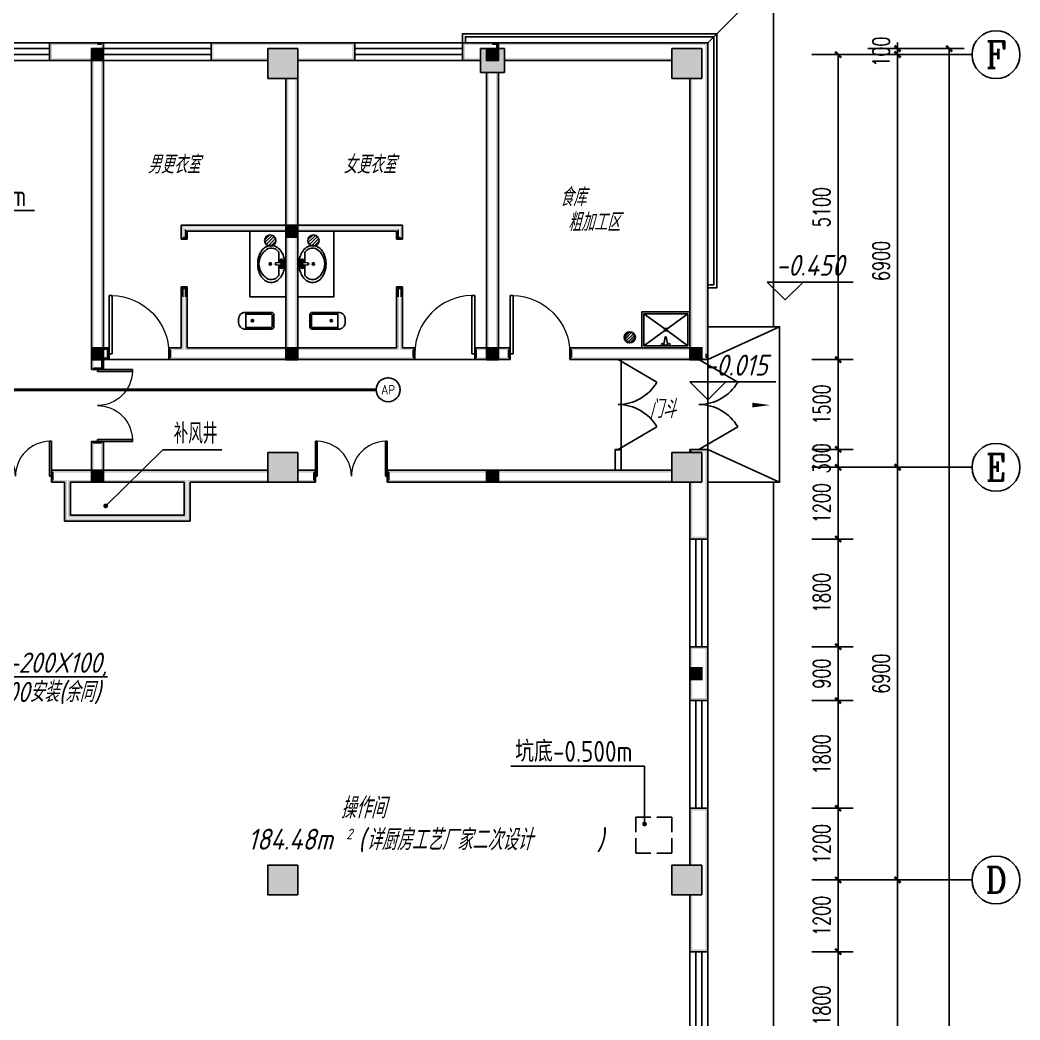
# Model space of a CAD drawing. Extents: x 1252172 to 1336272, y -987752 to -826269.
# Drawn here: x 1302634 to 1319343, y -888523 to -871803 of the extents above; entities that cross this region are included whole.
import ezdxf
from ezdxf.enums import TextEntityAlignment as Align

# ---------------------------------------------------------------- set-up
doc = ezdxf.new("R2010")
doc.units = 0
doc.header["$LTSCALE"] = 1000
doc.header["$PDSIZE"] = 50
doc.linetypes.add('__DASH', pattern=[0.35, 0.25, -0.1])
doc.linetypes.add('DASH', pattern=[0.35, 0.25, -0.1])
for name, color, linetype in [('1-建筑底图', 8, 'Continuous'), ('AXIS_TEXT', 7, 'Continuous'), ('CABLETRAY_DIM', 3, 'Continuous'), ('EQUIP-通讯', 3, 'Continuous'), ('gz', 6, 'Continuous'), ('PUB_HATCH', 8, 'Continuous'), ('WIRE-通讯', 4, 'Continuous'), ('洁具', 253, 'Continuous')]:
    doc.layers.add(name, color=color, linetype=linetype)
doc.styles.add('_TCH_AXIS', font='COMPLEX', dxfattribs={"bigfont": 'GBCBIG'})
doc.styles.add('_TCH_DIM', font='SIMPLEX', dxfattribs={"bigfont": 'GBCBIG'})
doc.styles.add('_TEL_ATTDEF', font='GBENOR', dxfattribs={"width": 0.8, "height": 3, "bigfont": 'GBCBIG'})
doc.styles.add('_TEL_DIM', font='SIMPLEX', dxfattribs={"width": 0.8, "height": 3.5, "bigfont": 'HZTXT'})
doc.styles.add('A_DIM_T3', font='SIMPLEX', dxfattribs={"width": 0.7, "bigfont": 'HZ'})
doc.styles.add('COMPLEX', font='COMPLEX')
doc.styles.add('HZ(TK)', font='geniso.shx', dxfattribs={"width": 0.9, "bigfont": 'hztxt.shx'})
doc.styles.get("Standard").update_dxf_attribs({"font": 'gbeitc.shx', "bigfont": 'gbcbig.shx'})
doc.linetypes.add('JIEDI', pattern='A,1.25,-0.25,0.25,-0.25,0.625,["/",Standard,S=0.6,R=0,X=0,Y=-0.3],0.625,-0.25,0.25,-0.25', length=4)
doc.dimstyles.new('_TCH_ARCH&&100', dxfattribs={"dimtxt": 280, "dimasz": 100, "dimexe": 250, "dimexo": 300, "dimgap": 135, "dimtad": 1, "dimdec": 0, "dimzin": 0, "dimdsep": 46, "dimtxsty": 'A_DIM_T3', "dimblk": 'ARCHTICK', "dimcen": 0.09, "dimclrt": 7, "dimazin": 2, "dimtfac": 1, "dimtdec": 0, "dimtix": 1, "dimtmove": 2, "dimatfit": 3, "dimfxl": 150, "dimtolj": 1, "dimtzin": 0, "dimarcsym": 0})

# ---------------------------------------------------------------- blocks, each defined once
blk = doc.blocks.new('$equip$00003217')
at = {"const_width": 0.05}
blk.add_lwpolyline([(0, 0.5, -1), (0, -0.5, -1), (0, 0.5, 0.021884)], format="xyb", dxfattribs=at)
blk.add_circle((0, 0), 0.5)
for p in [(0, 0.5), (-0.5, 0), (0.5, 0), (0, -0.5)]:
    blk.add_point(p)
at = {"color": 7, "style": '_TEL_ATTDEF'}
blk.add_attdef('$TEXT$', text='', height=0.4, dxfattribs=at).set_placement((0, 0), align=Align.MIDDLE_CENTER)
at = {"color": 7, "style": '_TEL_DIM', "flags": 1}
for tag in ['A', 'REMARK']:
    blk.add_attdef(tag, text='', height=0.00002, dxfattribs=at).set_placement((0, 0), align=Align.MIDDLE_CENTER)
blk = doc.blocks.new('20220110.20364567')
at = {"layer": 'gz', "ltscale": 0.5}
blk.add_lwpolyline([(4446445, 2233675), (4446645, 2233675), (4446645, 2233875), (4446445, 2233875)], close=True, dxfattribs=at)
blk.add_solid([(4446445, 2233875), (4446645, 2233875), (4446445, 2233675), (4446645, 2233675)], dxfattribs=at)
blk = doc.blocks.new('$TwtSys$00000141')
for p, q in [((-94, 8), (-10, 92)), ((-94, 8), (-10, 92)), ((-87, -35), (35, 87)), ((-87, -35), (35, 87)), ((-66, -66), (66, 66)), ((-66, -66), (66, 66)), ((-32, -87), (88, 33)), ((-32, -87), (88, 33)), ((11, -92), (92, -11)), ((11, -92), (92, -11))]:
    blk.add_line(p, q)
blk.add_circle((0, 0), 94)
blk.add_circle((0, 0), 94)
blk = doc.blocks.new('_ArchTick')
at = {"color": 0, "linetype": 'ByBlock', "const_width": 0.4}
blk.add_lwpolyline([(-0.5, -0.5), (0.5, 0.5)], dxfattribs=at)
blk = doc.blocks.new('*D91')
at = {"layer": '1-建筑底图', "color": 0, "lineweight": -2, "transparency": 16777216}
for p, q in [((1124369, -891614), (1125119, -891614)), ((1124869, -898814), (1124869, -891614)), ((1124369, -898814), (1125119, -898814))]:
    blk.add_line(p, q, dxfattribs=at)
at = {"layer": 'Defpoints', "color": 0}
for p in [(1124069, -891614), (1124869, -891614), (1124069, -898814)]:
    blk.add_point(p, dxfattribs=at)
at = {"layer": '1-建筑底图', "color": 0, "lineweight": -2, "transparency": 16777216, "xscale": 100, "yscale": 100, "zscale": 100}
for p, rotation in [((1124869, -891614), 90), ((1124869, -898814), 270)]:
    blk.add_blockref('_ArchTick', p, dxfattribs=dict(at, rotation=rotation))
at = {"layer": '1-建筑底图', "color": 7, "transparency": 16777216, "insert": (1124594, -895214), "char_height": 280, "attachment_point": 5, "rotation": 90, "style": 'A_DIM_T3'}
blk.add_mtext('\\A1;7200', dxfattribs=at)
blk = doc.blocks.new('*D92')
at = {"layer": '1-建筑底图', "color": 0, "lineweight": -2, "transparency": 16777216}
for p, q in [((1124369, -884714), (1125119, -884714)), ((1124869, -891614), (1124869, -884714)), ((1124369, -891614), (1125119, -891614))]:
    blk.add_line(p, q, dxfattribs=at)
at = {"layer": 'Defpoints', "color": 0}
for p in [(1124069, -884714), (1124869, -884714), (1124069, -891614)]:
    blk.add_point(p, dxfattribs=at)
at = {"layer": '1-建筑底图', "color": 0, "lineweight": -2, "transparency": 16777216, "xscale": 100, "yscale": 100, "zscale": 100}
for p, rotation in [((1124869, -884714), 90), ((1124869, -891614), 270)]:
    blk.add_blockref('_ArchTick', p, dxfattribs=dict(at, rotation=rotation))
at = {"layer": '1-建筑底图', "color": 7, "transparency": 16777216, "insert": (1124594, -888164), "char_height": 280, "attachment_point": 5, "rotation": 90, "style": 'A_DIM_T3'}
blk.add_mtext('\\A1;6900', dxfattribs=at)
blk = doc.blocks.new('*D93')
at = {"layer": '1-建筑底图', "color": 0, "lineweight": -2, "transparency": 16777216}
for p, q in [((1124369, -877814), (1125119, -877814)), ((1124869, -884714), (1124869, -877814)), ((1124369, -884714), (1125119, -884714))]:
    blk.add_line(p, q, dxfattribs=at)
at = {"layer": 'Defpoints', "color": 0}
for p in [(1124069, -877814), (1124869, -877814), (1124069, -884714)]:
    blk.add_point(p, dxfattribs=at)
at = {"layer": '1-建筑底图', "color": 0, "lineweight": -2, "transparency": 16777216, "xscale": 100, "yscale": 100, "zscale": 100}
for p, rotation in [((1124869, -877814), 90), ((1124869, -884714), 270)]:
    blk.add_blockref('_ArchTick', p, dxfattribs=dict(at, rotation=rotation))
at = {"layer": '1-建筑底图', "color": 7, "transparency": 16777216, "insert": (1124594, -881264), "char_height": 280, "attachment_point": 5, "rotation": 90, "style": 'A_DIM_T3'}
blk.add_mtext('\\A1;6900', dxfattribs=at)
blk = doc.blocks.new('*D94')
at = {"layer": '1-建筑底图', "color": 0, "lineweight": -2, "transparency": 16777216}
for p, q in [((1124869, -877714), (1124869, -877614)), ((1124369, -877714), (1125119, -877714)), ((1124869, -877814), (1124869, -877714)), ((1124369, -877814), (1125119, -877814)), ((1124869, -877814), (1124869, -877914))]:
    blk.add_line(p, q, dxfattribs=at)
at = {"layer": 'Defpoints', "color": 0}
for p in [(1124069, -877714), (1124869, -877714), (1124069, -877814)]:
    blk.add_point(p, dxfattribs=at)
at = {"layer": '1-建筑底图', "color": 0, "lineweight": -2, "transparency": 16777216, "xscale": 100, "yscale": 100, "zscale": 100}
for p, rotation in [((1124869, -877714), 270), ((1124869, -877814), 90)]:
    blk.add_blockref('_ArchTick', p, dxfattribs=dict(at, rotation=rotation))
at = {"layer": '1-建筑底图', "color": 7, "transparency": 16777216, "insert": (1124594, -877764), "char_height": 280, "attachment_point": 5, "rotation": 90, "style": 'A_DIM_T3'}
blk.add_mtext('\\A1;100', dxfattribs=at)
blk = doc.blocks.new('*D95')
at = {"layer": '1-建筑底图', "color": 0, "lineweight": -2, "transparency": 16777216}
for p, q in [((1124369, -877714), (1125980, -877714)), ((1125730, -912714), (1125730, -877714)), ((1124369, -912714), (1125980, -912714))]:
    blk.add_line(p, q, dxfattribs=at)
at = {"layer": 'Defpoints', "color": 0}
for p in [(1124069, -877714), (1125730, -877714), (1124069, -912714)]:
    blk.add_point(p, dxfattribs=at)
at = {"layer": '1-建筑底图', "color": 0, "lineweight": -2, "transparency": 16777216, "xscale": 100, "yscale": 100, "zscale": 100}
for p, rotation in [((1125730, -877714), 90), ((1125730, -912714), 270)]:
    blk.add_blockref('_ArchTick', p, dxfattribs=dict(at, rotation=rotation))
at = {"layer": '1-建筑底图', "color": 7, "transparency": 16777216, "insert": (1125455, -895214), "char_height": 280, "attachment_point": 5, "rotation": 90, "style": 'A_DIM_T3'}
blk.add_mtext('\\A1;35000', dxfattribs=at)
blk = doc.blocks.new('*D165')
at = {"layer": '1-建筑底图', "color": 0, "lineweight": -2, "transparency": 16777216}
for p, q in [((1123433, -877814), (1124125, -877814)), ((1123875, -882914), (1123875, -877814)), ((1123433, -882914), (1124125, -882914))]:
    blk.add_line(p, q, dxfattribs=at)
at = {"layer": 'Defpoints', "color": 0}
for p in [(1123133, -877814), (1123875, -877814), (1123133, -882914)]:
    blk.add_point(p, dxfattribs=at)
at = {"layer": '1-建筑底图', "color": 0, "lineweight": -2, "transparency": 16777216, "xscale": 100, "yscale": 100, "zscale": 100}
for p, rotation in [((1123875, -877814), 90), ((1123875, -882914), 270)]:
    blk.add_blockref('_ArchTick', p, dxfattribs=dict(at, rotation=rotation))
at = {"layer": '1-建筑底图', "color": 7, "transparency": 16777216, "insert": (1123600, -880364), "char_height": 280, "attachment_point": 5, "rotation": 90, "style": 'A_DIM_T3'}
blk.add_mtext('\\A1;5100', dxfattribs=at)
blk = doc.blocks.new('*D166')
at = {"layer": '1-建筑底图', "color": 0, "lineweight": -2, "transparency": 16777216}
for p, q in [((1123433, -882914), (1124125, -882914)), ((1123875, -884414), (1123875, -882914)), ((1123433, -884414), (1124125, -884414))]:
    blk.add_line(p, q, dxfattribs=at)
at = {"layer": 'Defpoints', "color": 0}
for p in [(1123133, -882914), (1123875, -882914), (1123133, -884414)]:
    blk.add_point(p, dxfattribs=at)
at = {"layer": '1-建筑底图', "color": 0, "lineweight": -2, "transparency": 16777216, "xscale": 100, "yscale": 100, "zscale": 100}
for p, rotation in [((1123875, -882914), 90), ((1123875, -884414), 270)]:
    blk.add_blockref('_ArchTick', p, dxfattribs=dict(at, rotation=rotation))
at = {"layer": '1-建筑底图', "color": 7, "transparency": 16777216, "insert": (1123600, -883664), "char_height": 280, "attachment_point": 5, "rotation": 90, "style": 'A_DIM_T3'}
blk.add_mtext('\\A1;1500', dxfattribs=at)
blk = doc.blocks.new('*D167')
at = {"layer": '1-建筑底图', "color": 0, "lineweight": -2, "transparency": 16777216}
for p, q in [((1123875, -884414), (1123875, -884314)), ((1123433, -884414), (1124125, -884414)), ((1123875, -884714), (1123875, -884414)), ((1123433, -884714), (1124125, -884714)), ((1123875, -884714), (1123875, -884814))]:
    blk.add_line(p, q, dxfattribs=at)
at = {"layer": 'Defpoints', "color": 0}
for p in [(1123133, -884414), (1123875, -884414), (1123133, -884714)]:
    blk.add_point(p, dxfattribs=at)
at = {"layer": '1-建筑底图', "color": 0, "lineweight": -2, "transparency": 16777216, "xscale": 100, "yscale": 100, "zscale": 100}
for p, rotation in [((1123875, -884414), 270), ((1123875, -884714), 90)]:
    blk.add_blockref('_ArchTick', p, dxfattribs=dict(at, rotation=rotation))
at = {"layer": '1-建筑底图', "color": 7, "transparency": 16777216, "insert": (1123600, -884564), "char_height": 280, "attachment_point": 5, "rotation": 90, "style": 'A_DIM_T3'}
blk.add_mtext('\\A1;300', dxfattribs=at)
blk = doc.blocks.new('*D168')
at = {"layer": '1-建筑底图', "color": 0, "lineweight": -2, "transparency": 16777216}
for p, q in [((1123433, -884714), (1124125, -884714)), ((1123875, -885914), (1123875, -884714)), ((1123433, -885914), (1124125, -885914))]:
    blk.add_line(p, q, dxfattribs=at)
at = {"layer": 'Defpoints', "color": 0}
for p in [(1123133, -884714), (1123875, -884714), (1123133, -885914)]:
    blk.add_point(p, dxfattribs=at)
at = {"layer": '1-建筑底图', "color": 0, "lineweight": -2, "transparency": 16777216, "xscale": 100, "yscale": 100, "zscale": 100}
for p, rotation in [((1123875, -884714), 90), ((1123875, -885914), 270)]:
    blk.add_blockref('_ArchTick', p, dxfattribs=dict(at, rotation=rotation))
at = {"layer": '1-建筑底图', "color": 7, "transparency": 16777216, "insert": (1123600, -885314), "char_height": 280, "attachment_point": 5, "rotation": 90, "style": 'A_DIM_T3'}
blk.add_mtext('\\A1;1200', dxfattribs=at)
blk = doc.blocks.new('*D169')
at = {"layer": '1-建筑底图', "color": 0, "lineweight": -2, "transparency": 16777216}
for p, q in [((1123433, -885914), (1124125, -885914)), ((1123875, -887714), (1123875, -885914)), ((1123433, -887714), (1124125, -887714))]:
    blk.add_line(p, q, dxfattribs=at)
at = {"layer": 'Defpoints', "color": 0}
for p in [(1123133, -885914), (1123875, -885914), (1123133, -887714)]:
    blk.add_point(p, dxfattribs=at)
at = {"layer": '1-建筑底图', "color": 0, "lineweight": -2, "transparency": 16777216, "xscale": 100, "yscale": 100, "zscale": 100}
for p, rotation in [((1123875, -885914), 90), ((1123875, -887714), 270)]:
    blk.add_blockref('_ArchTick', p, dxfattribs=dict(at, rotation=rotation))
at = {"layer": '1-建筑底图', "color": 7, "transparency": 16777216, "insert": (1123600, -886814), "char_height": 280, "attachment_point": 5, "rotation": 90, "style": 'A_DIM_T3'}
blk.add_mtext('\\A1;1800', dxfattribs=at)
blk = doc.blocks.new('*D170')
at = {"layer": '1-建筑底图', "color": 0, "lineweight": -2, "transparency": 16777216}
for p, q in [((1123433, -887714), (1124125, -887714)), ((1123875, -888614), (1123875, -887714)), ((1123433, -888614), (1124125, -888614))]:
    blk.add_line(p, q, dxfattribs=at)
at = {"layer": 'Defpoints', "color": 0}
for p in [(1123133, -887714), (1123875, -887714), (1123133, -888614)]:
    blk.add_point(p, dxfattribs=at)
at = {"layer": '1-建筑底图', "color": 0, "lineweight": -2, "transparency": 16777216, "xscale": 100, "yscale": 100, "zscale": 100}
for p, rotation in [((1123875, -887714), 90), ((1123875, -888614), 270)]:
    blk.add_blockref('_ArchTick', p, dxfattribs=dict(at, rotation=rotation))
at = {"layer": '1-建筑底图', "color": 7, "transparency": 16777216, "insert": (1123600, -888164), "char_height": 280, "attachment_point": 5, "rotation": 90, "style": 'A_DIM_T3'}
blk.add_mtext('\\A1;900', dxfattribs=at)
blk = doc.blocks.new('*D171')
at = {"layer": '1-建筑底图', "color": 0, "lineweight": -2, "transparency": 16777216}
for p, q in [((1123433, -888614), (1124125, -888614)), ((1123875, -890414), (1123875, -888614)), ((1123433, -890414), (1124125, -890414))]:
    blk.add_line(p, q, dxfattribs=at)
at = {"layer": 'Defpoints', "color": 0}
for p in [(1123133, -888614), (1123875, -888614), (1123133, -890414)]:
    blk.add_point(p, dxfattribs=at)
at = {"layer": '1-建筑底图', "color": 0, "lineweight": -2, "transparency": 16777216, "xscale": 100, "yscale": 100, "zscale": 100}
for p, rotation in [((1123875, -888614), 90), ((1123875, -890414), 270)]:
    blk.add_blockref('_ArchTick', p, dxfattribs=dict(at, rotation=rotation))
at = {"layer": '1-建筑底图', "color": 7, "transparency": 16777216, "insert": (1123600, -889514), "char_height": 280, "attachment_point": 5, "rotation": 90, "style": 'A_DIM_T3'}
blk.add_mtext('\\A1;1800', dxfattribs=at)
blk = doc.blocks.new('*D172')
at = {"layer": '1-建筑底图', "color": 0, "lineweight": -2, "transparency": 16777216}
for p, q in [((1123433, -890414), (1124125, -890414)), ((1123875, -891614), (1123875, -890414)), ((1123433, -891614), (1124125, -891614))]:
    blk.add_line(p, q, dxfattribs=at)
at = {"layer": 'Defpoints', "color": 0}
for p in [(1123133, -890414), (1123875, -890414), (1123133, -891614)]:
    blk.add_point(p, dxfattribs=at)
at = {"layer": '1-建筑底图', "color": 0, "lineweight": -2, "transparency": 16777216, "xscale": 100, "yscale": 100, "zscale": 100}
for p, rotation in [((1123875, -890414), 90), ((1123875, -891614), 270)]:
    blk.add_blockref('_ArchTick', p, dxfattribs=dict(at, rotation=rotation))
at = {"layer": '1-建筑底图', "color": 7, "transparency": 16777216, "insert": (1123600, -891014), "char_height": 280, "attachment_point": 5, "rotation": 90, "style": 'A_DIM_T3'}
blk.add_mtext('\\A1;1200', dxfattribs=at)
blk = doc.blocks.new('*D173')
at = {"layer": '1-建筑底图', "color": 0, "lineweight": -2, "transparency": 16777216}
for p, q in [((1123433, -891614), (1124125, -891614)), ((1123875, -892814), (1123875, -891614)), ((1123433, -892814), (1124125, -892814))]:
    blk.add_line(p, q, dxfattribs=at)
at = {"layer": 'Defpoints', "color": 0}
for p in [(1123133, -891614), (1123875, -891614), (1123133, -892814)]:
    blk.add_point(p, dxfattribs=at)
at = {"layer": '1-建筑底图', "color": 0, "lineweight": -2, "transparency": 16777216, "xscale": 100, "yscale": 100, "zscale": 100}
for p, rotation in [((1123875, -891614), 90), ((1123875, -892814), 270)]:
    blk.add_blockref('_ArchTick', p, dxfattribs=dict(at, rotation=rotation))
at = {"layer": '1-建筑底图', "color": 7, "transparency": 16777216, "insert": (1123600, -892214), "char_height": 280, "attachment_point": 5, "rotation": 90, "style": 'A_DIM_T3'}
blk.add_mtext('\\A1;1200', dxfattribs=at)
blk = doc.blocks.new('*D174')
at = {"layer": '1-建筑底图', "color": 0, "lineweight": -2, "transparency": 16777216}
for p, q in [((1123433, -892814), (1124125, -892814)), ((1123875, -894614), (1123875, -892814)), ((1123433, -894614), (1124125, -894614))]:
    blk.add_line(p, q, dxfattribs=at)
at = {"layer": 'Defpoints', "color": 0}
for p in [(1123133, -892814), (1123875, -892814), (1123133, -894614)]:
    blk.add_point(p, dxfattribs=at)
at = {"layer": '1-建筑底图', "color": 0, "lineweight": -2, "transparency": 16777216, "xscale": 100, "yscale": 100, "zscale": 100}
for p, rotation in [((1123875, -892814), 90), ((1123875, -894614), 270)]:
    blk.add_blockref('_ArchTick', p, dxfattribs=dict(at, rotation=rotation))
at = {"layer": '1-建筑底图', "color": 7, "transparency": 16777216, "insert": (1123600, -893714), "char_height": 280, "attachment_point": 5, "rotation": 90, "style": 'A_DIM_T3'}
blk.add_mtext('\\A1;1800', dxfattribs=at)
blk = doc.blocks.new('$DorLib2D$00000231')
at = {"color": 0}
for p, q in [((-0.5, 0), (-0.25, 0.433)), ((0.5, 0), (0.25, 0.433))]:
    blk.add_line(p, q, dxfattribs=at)
for centre, start, end in [((-0.5, 0), 0, 60), ((0.5, 0), 120, 180)]:
    blk.add_arc(centre, 0.5, start, end, dxfattribs=at)
blk = doc.blocks.new('$DorLib2D$00000001')
for p, q in [((0.45, 0.975), (0.5, 0.975)), ((0.45, 0), (0.45, 0.975)), ((0.5, 0), (0.5, 0.975)), ((0.5, 0), (0.45, 0))]:
    blk.add_line(p, q)
at = {"lineweight": 13}
blk.add_arc((0.475, 0), 0.975, 91.4693, 180, dxfattribs=at)
blk = doc.blocks.new('$DorLib2D$00000002')
for p, q in [((-0.5, 0), (-0.5, 0.4875)), ((-0.475, 0.4875), (-0.5, 0.4875)), ((-0.475, 0), (-0.475, 0.4875)), ((0.475, 0), (0.475, 0.4875)), ((0.475, 0.4875), (0.5, 0.4875)), ((0.5, 0), (0.5, 0.4875)), ((-0.5, 0), (-0.475, 0)), ((0.5, 0), (0.475, 0))]:
    blk.add_line(p, q)
at = {"lineweight": 13}
for centre, start, end in [((-0.4875, 0), 0, 88.53072), ((0.4875, 0), 91.46928, 180)]:
    blk.add_arc(centre, 0.4875, start, end, dxfattribs=at)
blk = doc.blocks.new('$lvtry$00000196')
at = {"color": 0}
for points in [[(219, -385, 0.106486), (289, -308, 0.130324), (310, -225, 0.130324), (289, -143, 0.106486), (219, -66, 0.084172), (123, -18, 0.073176), (0, 0, 0.073176), (-123, -18, 0.084172), (-219, -66, 0.106486), (-289, -143, 0.130324), (-310, -225, 0.130324), (-289, -308, 0.106486), (-219, -385, 0.084172), (-123, -433, 0.073176), (0, -451, 0.073176), (123, -433, 0.084172)], [(-22, -44), (-17, -142, 1), (21, -142), (26, -44, 0.493794)]]:
    blk.add_lwpolyline(points, format="xyb", close=True, dxfattribs=at)
for points in [[(-218, -329, -0.467303), (-199, -103, -0.154885), (-179, -96), (-17, -96, -0.154885)], [(21, -96), (183, -96, -0.154885), (203, -103, -0.467303), (222, -329, -0.210278), (2, -430, -0.210278), (-218, -329, -0.467303)]]:
    blk.add_lwpolyline(points, format="xyb", dxfattribs=at)
for points in [[(-52, -25), (56, -25)], [(-52, -78), (-20, -78)], [(24, -78), (56, -78)]]:
    blk.add_lwpolyline(points, dxfattribs=at)
for centre, radius in [((-52, -52), 19.4), ((-52, -52), 12.6), ((56, -52), 19.4), ((56, -52), 12.6), ((2, -241), 19.7), ((2, -241), 14.7)]:
    blk.add_circle(centre, radius, dxfattribs=at)
for centre, start, end in [((-52, -52), 90, 270), ((56, -52), 270, 90)]:
    blk.add_arc(centre, 26.5, start, end, dxfattribs=at)
for p in [(2, -62), (2, -241)]:
    blk.add_point(p, dxfattribs=at)
blk = doc.blocks.new('$lvtry$00000201')
at = {"color": 0}
for p, q in [((100, -30, 0), (-100, -30, 0)), ((110, -470, 0), (110, -40, 0)), ((140, -470, 0), (-140, -470, 0))]:
    blk.add_line(p, q, dxfattribs=at)
at = {"color": 0, "elevation": 0}
blk.add_lwpolyline([(140, -40, 0.414214), (100, 0), (-100, 0, 0.414214), (-140, -40), (-140, -480, 0.414214), (-30, -590), (30, -590, 0.414214), (140, -480)], format="xyb", close=True, dxfattribs=at)
blk.add_lwpolyline([(-110, -40), (-110, -470)], dxfattribs=at)
at = {"color": 0}
blk.add_circle((0, -359, 0), 20, dxfattribs=at)
for centre, start, end in [((-100, -40, 0), 90, 180), ((100, -40, 0), 0, 90)]:
    blk.add_arc(centre, 10, start, end, dxfattribs=at)
for p in [(0, 0, 0), (0, -359, 0)]:
    blk.add_point(p, dxfattribs=at)
blk = doc.blocks.new('$WINLIB2D$00000001')
at = {"color": 0}
for points in [[(-0.5, 0.5), (-0.5, -0.5)], [(-0.5, 0.5), (0.5, 0.5)], [(0.5, -0.5), (0.5, 0.5)], [(0.5, 0.1667), (-0.5, 0.1667)], [(0.5, -0.1667), (-0.5, -0.1667)], [(-0.5, -0.5), (0.5, -0.5)]]:
    blk.add_lwpolyline(points, dxfattribs=at)
blk = doc.blocks.new('_AXISO')
blk.add_circle((0, 0), 0.5)
at = {"layer": 'AXIS_TEXT', "style": 'COMPLEX', "width": 1.041667}
blk.add_attdef('A', text='', height=0.56, dxfattribs=at).set_placement((-0.25, -0.28), (0.25, -0.28), align=Align.FIT)
blk = doc.blocks.new('$plan$00002809')
at = {"layer": '洁具'}
for p, q in [((33, -33), (380, -285)), ((33, -567), (33, -33)), ((33, -33), (767, -33)), ((420, -285), (767, -33)), ((767, -33), (767, -567)), ((33, -567), (380, -315)), ((383, -300), (417, -300)), ((400, -317), (400, -283)), ((420, -315), (767, -567)), ((767, -567), (33, -567))]:
    blk.add_line(p, q, dxfattribs=at)
blk.add_lwpolyline([(0, -600), (0, 0), (800, 0), (800, -600)], close=True, dxfattribs=at)
for radius in [25, 16.7]:
    blk.add_circle((400, -300), radius, dxfattribs=at)
blk = doc.blocks.new('1-建筑底图')
at = {"layer": '1-建筑底图'}
for points in [[(24100, 34600), (23300, 34600), (23340, 34560), (24100, 34560)], [(23300, 34600), (23300, 34300), (23340, 34340), (23340, 34560)], [(24200, 34600), (24100, 34600), (24100, 34560), (24160, 34560)], [(24200, 34300), (24200, 34600), (24160, 34560), (24160, 34340)], [(27200, 34600), (26000, 34600), (26040, 34560), (27200, 34560)], [(26000, 34600), (26000, 34300), (26040, 34340), (26040, 34560)], [(27450, 34500), (26950, 34500), (26990, 34460), (27410, 34460)], [(26950, 34500), (26950, 34000), (26990, 34040), (26990, 34460)], [(28400, 34600), (27200, 34600), (27200, 34560), (28360, 34560)], [(27450, 34000), (27450, 34500), (27410, 34460), (27410, 34040)], [(28400, 34300), (28400, 34600), (28360, 34560), (28360, 34340)], [(30700, 34600), (30200, 34600), (30240, 34560), (30700, 34560)], [(30200, 34600), (30200, 34300), (30240, 34340), (30240, 34560)], [(30900, 34500), (30500, 34500), (30540, 34460), (30860, 34460)], [(30500, 34500), (30500, 34100), (30540, 34140), (30540, 34460)], [(30800, 34600), (30700, 34600), (30700, 34560), (30800, 34560)], [(30760, 34500), (30800, 34500), (30800, 34600), (30760, 34600)], [(34300, 34600), (30800, 34600), (30800, 34560), (34260, 34560)], [(30900, 34100), (30900, 34500), (30860, 34460), (30860, 34140)], [(34200, 34500), (33700, 34500), (33740, 34460), (34160, 34460)], [(33700, 34500), (33700, 34000), (33740, 34040), (33740, 34460)], [(34200, 34000), (34200, 34500), (34160, 34460), (34160, 34040)], [(34300, 29400), (34300, 34600), (34260, 34560), (34260, 29400)], [(23300, 34300), (24000, 34300), (24040, 34340), (23340, 34340)], [(24000, 34300), (24000, 29400), (24040, 29400), (24040, 34340)], [(24200, 34300), (24200, 29500), (24160, 29460), (24160, 34340)], [(26950, 34300), (26950, 34340), (26040, 34340), (26000, 34300)], [(27450, 34340), (27450, 34300), (28400, 34300), (28360, 34340)], [(30500, 34300), (30500, 34340), (30240, 34340), (30200, 34300)], [(30900, 34340), (30900, 34300), (33700, 34300), (33700, 34340)], [(30500, 34100), (30900, 34100), (30860, 34140), (30540, 34140)], [(26950, 34000), (27450, 34000), (27410, 34040), (26990, 34040)], [(27290, 34000), (27250, 34000), (27250, 31550), (27290, 31510)], [(27450, 34000), (27410, 34000), (27410, 31510), (27450, 31550)], [(30640, 34100), (30600, 34100), (30600, 29500), (30640, 29460)], [(30800, 34100), (30760, 34100), (30760, 29460), (30800, 29500)], [(33700, 34000), (34200, 34000), (34160, 34040), (33740, 34040)], [(34040, 34000), (34000, 34000), (34000, 29500), (34040, 29460)], [(25500, 31550), (25500, 31314.8), (25540, 31354.8), (25540, 31510)], [(27250, 31550), (25500, 31550), (25540, 31510), (27290, 31510)], [(25600, 31314.8), (25600, 31450), (25560, 31490), (25560, 31354.8)], [(27250, 31450), (25600, 31450), (25560, 31490), (27290, 31490)], [(27250, 31450), (27250, 29500), (27290, 29460), (27290, 31490)], [(27450, 31550), (29200, 31550), (29160, 31510), (27410, 31510)], [(27450, 31450), (27450, 29500), (27410, 29460), (27410, 31490)], [(27450, 31450), (29100, 31450), (29140, 31490), (27410, 31490)], [(29100, 31450), (29100, 31314.8), (29140, 31354.8), (29140, 31490)], [(29200, 31314.8), (29200, 31550), (29160, 31510), (29160, 31354.8)], [(25500, 31314.8), (25600, 31314.8), (25560, 31354.8), (25540, 31354.8)], [(29100, 31314.8), (29200, 31314.8), (29160, 31354.8), (29140, 31354.8)], [(25600, 30514.8), (25500, 30514.8), (25540, 30474.8), (25560, 30474.8)], [(25500, 30514.8), (25500, 30350), (25540, 30350), (25540, 30474.8)], [(25600, 30350), (25600, 30514.8), (25560, 30474.8), (25560, 30350)], [(29200, 30514.8), (29100, 30514.8), (29140, 30474.8), (29160, 30474.8)], [(29100, 30514.8), (29100, 30350), (29140, 30350), (29140, 30474.8)], [(29200, 30350), (29200, 30514.8), (29160, 30474.8), (29160, 30350)], [(25500, 30350), (25500, 29500), (25540, 29460), (25540, 30350)], [(25600, 30350), (25600, 29500), (25560, 29460), (25560, 30350)], [(29100, 30350), (29100, 29500), (29140, 29460), (29140, 30350)], [(29200, 30350), (29200, 29500), (29160, 29460), (29160, 30350)], [(24295.3, 29500), (24200, 29500), (24160, 29460), (24255.3, 29460)], [(24295.3, 29300), (24295.3, 29500), (24255.3, 29460), (24255.3, 29340)], [(25500, 29500), (25295.3, 29500), (25335.3, 29460), (25540, 29460)], [(25295.3, 29500), (25295.3, 29300), (25335.3, 29340), (25335.3, 29460)], [(27250, 29500), (25600, 29500), (25560, 29460), (27290, 29460)], [(29100, 29500), (27450, 29500), (27410, 29460), (29140, 29460)], [(29404.7, 29500), (29200, 29500), (29160, 29460), (29364.7, 29460)], [(29404.7, 29300), (29404.7, 29500), (29364.7, 29460), (29364.7, 29340)], [(30600, 29500), (30404.7, 29500), (30444.7, 29460), (30640, 29460)], [(30404.7, 29500), (30404.7, 29300), (30444.7, 29340), (30444.7, 29460)], [(30995.3, 29500), (30800, 29500), (30760, 29460), (30955.3, 29460)], [(30995.3, 29300), (30995.3, 29500), (30955.3, 29460), (30955.3, 29340)], [(32800, 29500), (31995.3, 29500), (32035.3, 29460), (32800, 29460)], [(31995.3, 29500), (31995.3, 29300), (32035.3, 29340), (32035.3, 29460)], [(34000, 29500), (32800, 29500), (32800, 29460), (34040, 29460)], [(24000, 29400), (24000, 29133), (24040, 29173), (24040, 29400)], [(24200, 29300), (24295.3, 29300), (24255.3, 29340), (24160, 29340)], [(24200, 29133), (24200, 29300), (24160, 29340), (24160, 29173)], [(25295.3, 29300), (25550, 29300), (25550, 29340), (25335.3, 29340)], [(27350, 29300), (25550, 29300), (25550, 29340), (27350, 29340)], [(29150, 29300), (27350, 29300), (27350, 29340), (29150, 29340)], [(29150, 29300), (29404.7, 29300), (29364.7, 29340), (29150, 29340)], [(30404.7, 29300), (30700, 29300), (30700, 29340), (30444.7, 29340)], [(30700, 29300), (30995.3, 29300), (30955.3, 29340), (30700, 29340)], [(31995.3, 29300), (32800, 29300), (32800, 29340), (32035.3, 29340)], [(34000, 29300), (32800, 29300), (32800, 29340), (34040, 29340)], [(34000, 29300), (34300, 29300), (34260, 29340), (34040, 29340)], [(34300, 29300), (34300, 29400), (34260, 29400), (34260, 29340)], [(24000, 29133), (24200, 29133), (24160, 29173), (24040, 29173)], [(24200, 27933), (24000, 27933), (24040, 27893), (24160, 27893)], [(24000, 27933), (24000, 27450), (24040, 27410), (24040, 27893)], [(24200, 27450), (24200, 27933), (24160, 27893), (24160, 27410)], [(32850, 27800), (32750, 27800), (32770, 27780), (32830, 27780)], [(32750, 27800), (32750, 27450), (32770, 27450), (32770, 27780)], [(32850, 27450), (32850, 27800), (32830, 27780), (32830, 27450)], [(34300, 27800), (34000, 27800), (34040, 27760), (34260, 27760)], [(34000, 27750), (34040, 27750), (34040, 27760), (34000, 27800)], [(34300, 27500), (34300, 27800), (34260, 27760), (34260, 27500)], [(27450, 27750), (26950, 27750), (26990, 27710), (27410, 27710)], [(26950, 27750), (26950, 27250), (26990, 27290), (26990, 27710)], [(27450, 27250), (27450, 27750), (27410, 27710), (27410, 27290)], [(34200, 27750), (33700, 27750), (33740, 27710), (34160, 27710)], [(33700, 27750), (33700, 27250), (33740, 27290), (33740, 27710)], [(34200, 27250), (34200, 27750), (34160, 27710), (34160, 27290)], [(23600, 27450), (23331.7, 27450), (23371.7, 27410), (23600, 27410)], [(23331.7, 27450), (23331.7, 27250), (23371.7, 27290), (23371.7, 27410)], [(24000, 27450), (23600, 27450), (23600, 27410), (24040, 27410)], [(25600.1, 27450), (24200, 27450), (24160, 27410), (25600.1, 27410)], [(26950, 27410), (26950, 27450), (25600.1, 27450), (25600.1, 27410)], [(27450, 27450), (27450, 27410), (27704.8, 27410), (27744.8, 27450)], [(27744.8, 27250), (27744.8, 27450), (27704.8, 27410), (27704.8, 27290)], [(32800, 27450), (28944.8, 27450), (28984.8, 27410), (32800, 27410)], [(28944.8, 27450), (28944.8, 27250), (28984.8, 27290), (28984.8, 27410)], [(33700, 27410), (33700, 27450), (32800, 27450), (32800, 27410)], [(34300, 26300), (34300, 27500), (34260, 27500), (34260, 26340)], [(23331.7, 27250), (23550, 27250), (23590, 27290), (23371.7, 27290)], [(23550, 27250), (23550, 26600), (23590, 26640), (23590, 27290)], [(24100, 27250), (23650, 27250), (23610, 27290), (24100, 27290)], [(23650, 27250), (23650, 26700), (23610, 26660), (23610, 27290)], [(25550.1, 27250), (24100, 27250), (24100, 27290), (25590.1, 27290)], [(25550.1, 27250), (25550.1, 26700), (25590.1, 26660), (25590.1, 27290)], [(26950, 27250), (26950, 27290), (25610.1, 27290), (25650.1, 27250)], [(25650.1, 27250), (25650.1, 26600), (25610.1, 26640), (25610.1, 27290)], [(26950, 27250), (27450, 27250), (27410, 27290), (26990, 27290)], [(27450, 27290), (27450, 27250), (27744.8, 27250), (27704.8, 27290)], [(28944.8, 27250), (32800, 27250), (32800, 27290), (28984.8, 27290)], [(33700, 27250), (33700, 27290), (32800, 27290), (32800, 27250)], [(33700, 27250), (34200, 27250), (34160, 27290), (33740, 27290)], [(34040, 27250), (34000, 27250), (34000, 26300), (34040, 26340)], [(25650.1, 26600), (23550, 26600), (23590, 26640), (25610.1, 26640)], [(25550.1, 26700), (23650, 26700), (23610, 26660), (25590.1, 26660)], [(34000, 26300), (34300, 26300), (34260, 26340), (34040, 26340)], [(34300, 24500), (34000, 24500), (34040, 24460), (34260, 24460)], [(34000, 24500), (34000, 23600), (34040, 23640), (34040, 24460)], [(34300, 23600), (34300, 24500), (34260, 24460), (34260, 23640)], [(34000, 23600), (34300, 23600), (34260, 23640), (34040, 23640)], [(34300, 21800), (34000, 21800), (34040, 21760), (34260, 21760)], [(34000, 20850), (34040, 20850), (34040, 21760), (34000, 21800)], [(34300, 20600), (34300, 21800), (34260, 21760), (34260, 20600)], [(27450, 20850), (26950, 20850), (26990, 20810), (27410, 20810)], [(26950, 20850), (26950, 20350), (26990, 20390), (26990, 20810)], [(27450, 20350), (27450, 20850), (27410, 20810), (27410, 20390)], [(34200, 20850), (33700, 20850), (33740, 20810), (34160, 20810)], [(33700, 20850), (33700, 20350), (33740, 20390), (33740, 20810)], [(34200, 20350), (34200, 20850), (34160, 20810), (34160, 20390)], [(34300, 19400), (34300, 20600), (34260, 20600), (34260, 19440)], [(26950, 20350), (27450, 20350), (27410, 20390), (26990, 20390)], [(33700, 20350), (34200, 20350), (34160, 20390), (33740, 20390)], [(34040, 20350), (34000, 20350), (34000, 19400), (34040, 19440)], [(34000, 19400), (34300, 19400), (34260, 19440), (34040, 19440)]]:
    blk.add_hatch(color=256, dxfattribs=at).paths.add_polyline_path(points)
for p, q in [((34300, 34600), (35400, 35700)), ((24100, 34600), (23300, 34600)), ((23300, 34600), (23300, 34300)), ((24200, 34600), (24100, 34600)), ((24200, 34300), (24200, 34600)), ((27200, 34600), (26000, 34600)), ((26000, 34600), (26000, 34300)), ((27450, 34500), (26950, 34500)), ((26950, 34500), (26950, 34000)), ((28400, 34600), (27200, 34600)), ((27450, 34000), (27450, 34500)), ((28400, 34300), (28400, 34600)), ((30700, 34600), (30200, 34600)), ((30200, 34600), (30200, 34300)), ((30900, 34500), (30500, 34500)), ((30500, 34500), (30500, 34100)), ((30800, 34600), (30700, 34600)), ((30800, 34500), (30800, 34600)), ((34300, 34600), (30800, 34600)), ((30900, 34100), (30900, 34500)), ((34200, 34500), (33700, 34500)), ((33700, 34500), (33700, 34000)), ((34200, 34000), (34200, 34500)), ((34300, 29400), (34300, 34600)), ((23300, 34300), (24000, 34300)), ((24000, 34300), (24000, 29400)), ((24200, 34300), (24200, 29500)), ((26000, 34300), (26950, 34300)), ((27450, 34300), (28400, 34300)), ((30200, 34300), (30500, 34300)), ((30700, 34400), (30700, 34400)), ((30750, 34400), (30750, 34400)), ((30800, 34400), (30800, 34400)), ((33700, 34300), (30900, 34300)), ((36671.6, 34400), (38716, 34400)), ((26950, 34000), (27450, 34000)), ((27250, 34000), (27250, 31550)), ((27450, 34000), (27450, 31550)), ((30500, 34100), (30900, 34100)), ((30600, 34100), (30600, 29500)), ((30800, 34100), (30800, 29500)), ((33700, 34000), (34200, 34000)), ((34000, 29500), (34000, 34000)), ((20859.7, 31794.1), (23049.6, 31794.1)), ((25500, 31550), (25500, 31314.8)), ((27250, 31550), (25500, 31550)), ((25600, 31314.8), (25600, 31450)), ((27250, 31450), (25600, 31450)), ((27250, 31450), (27250, 29500)), ((27450, 31550), (29200, 31550)), ((27450, 31450), (27450, 29500)), ((27450, 31450), (29100, 31450)), ((29100, 31450), (29100, 31314.8)), ((29200, 31314.8), (29200, 31550)), ((25500, 31314.8), (25600, 31314.8)), ((29100, 31314.8), (29200, 31314.8)), ((25600, 30514.8), (25500, 30514.8)), ((25500, 30514.8), (25500, 30350)), ((25600, 30350), (25600, 30514.8)), ((29200, 30514.8), (29100, 30514.8)), ((29100, 30514.8), (29100, 30350)), ((29200, 30350), (29200, 30514.8)), ((35592.7, 30297.4), (35292.7, 30597.4)), ((35292.7, 30597.4), (36726.6, 30597.4)), ((35592.7, 30297.4), (35892.7, 30597.4)), ((25500, 30350), (25500, 29500)), ((25600, 30350), (25600, 29500)), ((29100, 30350), (29100, 29500)), ((29200, 30350), (29200, 29500)), ((33585.9, 29684.1), (33565.1, 29561.4)), ((33606.7, 29684.1), (33585.9, 29684.1)), ((33627.6, 29561.4), (33606.7, 29684.1)), ((24295.3, 29500), (24200, 29500)), ((24295.3, 29300), (24295.3, 29500)), ((25500, 29500), (25295.3, 29500)), ((25295.3, 29500), (25295.3, 29300)), ((27250, 29500), (25600, 29500)), ((29100, 29500), (27450, 29500)), ((29404.7, 29500), (29200, 29500)), ((29404.7, 29300), (29404.7, 29500)), ((30600, 29500), (30404.7, 29500)), ((30404.7, 29500), (30404.7, 29300)), ((30995.3, 29500), (30800, 29500)), ((30995.3, 29300), (30995.3, 29500)), ((32800, 29500), (31995.3, 29500)), ((31995.3, 29500), (31995.3, 29300)), ((34000, 29500), (32800, 29500)), ((33627.6, 29540.9), (33565.1, 29540.9)), ((24000, 29400), (24000, 29133)), ((24200, 29300), (24295.3, 29300)), ((24200, 29133), (24200, 29300)), ((25295.3, 29300), (24295.3, 29300)), ((25295.3, 29300), (25550, 29300)), ((27350, 29300), (25550, 29300)), ((29150, 29300), (27350, 29300)), ((29150, 29300), (29404.7, 29300)), ((30404.7, 29300), (29404.7, 29300)), ((30404.7, 29300), (30700, 29300)), ((30700, 29300), (30995.3, 29300)), ((31995.3, 29300), (32800, 29300)), ((32750, 29300), (32850, 29300)), ((34000, 29300), (32800, 29300)), ((32850, 29300), (32850, 27800)), ((34000, 29300), (34300, 29300)), ((34300, 29300), (34300, 29400)), ((34300, 27800), (34300, 29300)), ((24000, 29133), (24200, 29133)), ((34300, 28628.1), (34000, 28928.1)), ((34000, 28928.1), (35433.9, 28928.1)), ((34300, 28628.1), (34600, 28928.1)), ((24200, 27933), (24000, 27933)), ((24000, 27933), (24000, 27450)), ((24200, 27450), (24200, 27933)), ((24239, 26854.9), (25193.6, 27792.2)), ((25193.6, 27792.2), (26180.8, 27792.2)), ((32850, 27800), (32750, 27800)), ((32750, 27800), (32750, 27450)), ((32850, 27450), (32850, 27800)), ((34300, 27800), (34000, 27800)), ((34000, 27800), (34000, 27750)), ((34300, 27500), (34300, 27800)), ((27450, 27750), (26950, 27750)), ((26950, 27750), (26950, 27250)), ((27450, 27250), (27450, 27750)), ((34200, 27750), (33700, 27750)), ((33700, 27750), (33700, 27250)), ((34200, 27250), (34200, 27750)), ((23600, 27450), (23331.7, 27450)), ((23331.7, 27450), (23331.7, 27250)), ((24000, 27450), (23600, 27450)), ((25600.1, 27450), (24200, 27450)), ((26950, 27450), (25600.1, 27450)), ((27744.8, 27450), (27450, 27450)), ((27744.8, 27250), (27744.8, 27450)), ((32800, 27450), (28944.8, 27450)), ((28944.8, 27450), (28944.8, 27250)), ((33700, 27450), (32800, 27450)), ((34300, 26300), (34300, 27500)), ((36671.6, 27500), (38716, 27500)), ((23331.7, 27250), (23550, 27250)), ((23550, 27250), (23550, 26600)), ((24100, 27250), (23650, 27250)), ((23650, 27250), (23650, 26700)), ((25550.1, 27250), (24100, 27250)), ((25550.1, 27250), (25550.1, 26700)), ((26950, 27250), (25650.1, 27250)), ((25650.1, 27250), (25650.1, 26600)), ((26950, 27250), (27450, 27250)), ((27450, 27250), (27744.8, 27250)), ((28944.8, 27250), (32800, 27250)), ((33700, 27250), (32800, 27250)), ((33700, 27250), (34200, 27250)), ((34000, 27250), (34000, 26300)), ((25650.1, 26600), (23550, 26600)), ((25550.1, 26700), (23650, 26700)), ((34000, 26300), (34300, 26300)), ((34300, 24500), (34000, 24500)), ((34000, 24500), (34000, 23600)), ((34300, 23600), (34300, 24500)), ((34000, 23600), (34300, 23600)), ((33243.5, 22505.4), (31011.3, 22505.4)), ((33243.5, 21536.2), (33243.5, 22505.4)), ((34300, 21800), (34000, 21800)), ((34000, 21800), (34000, 20850)), ((34300, 20600), (34300, 21800)), ((27450, 20850), (26950, 20850)), ((26950, 20850), (26950, 20350)), ((27450, 20350), (27450, 20850)), ((34200, 20850), (33700, 20850)), ((33700, 20850), (33700, 20350)), ((34200, 20350), (34200, 20850)), ((34300, 19400), (34300, 20600)), ((36671.6, 20600), (38716, 20600)), ((26950, 20350), (27450, 20350)), ((33700, 20350), (34200, 20350)), ((34000, 20350), (34000, 19400)), ((34000, 19400), (34300, 19400))]:
    blk.add_line(p, q, dxfattribs=at)
at = {"layer": '1-建筑底图', "linetype": 'DASH'}
for p, q in [((25600, 31314.8), (25500, 31314.8)), ((29200, 31314.8), (29100, 31314.8)), ((25500, 30514.8), (25600, 30514.8)), ((29100, 30514.8), (29200, 30514.8))]:
    blk.add_line(p, q, dxfattribs=at)
at = {"layer": '1-建筑底图'}
for points in [[(17113, 35700), (35400, 35700), (35400, 29850)], [(34300, 30500.3), (34450, 30500.3), (34450, 34750), (34300, 34750), (30200.3, 34750), (30200.3, 34600)], [(34300, 30550.3), (34400, 30550.3), (34400, 34700), (34300, 34700), (30250.3, 34700), (30250.3, 34600)], [(34300, 29300), (35500, 29850)], [(34300, 27250), (35500, 27250), (35500, 29850), (34300, 29850)], [(34300, 27800), (35500, 27250)], [(35400, 27250), (35400, -1700)]]:
    blk.add_lwpolyline(points, dxfattribs=at)
for points in [[(27250, 31450), (27250, 30350), (26650, 30350), (26650, 31450)], [(27450, 31450), (27450, 30350), (28050, 30350), (28050, 31450)], [(25550.1, 27250), (23650, 27250), (23650, 26700), (25550.1, 26700)]]:
    blk.add_lwpolyline(points, close=True, dxfattribs=at)
blk.add_lwpolyline([(34586.5, 28540.4, 0, 0, 0), (35341.4, 28540.4, 0, 80, 0), (35041.4, 28540.4, 0, 0, 0)], format="xyseb", dxfattribs=at)
at = {"layer": '1-建筑底图', "const_width": 40}
for points in [[(24224.8, 26840.9, 1), (24253.3, 26868.9, 1)], [(33243.5, 21516.2, 1), (33243.5, 21556.2, 1)]]:
    blk.add_lwpolyline(points, format="xyb", close=True, dxfattribs=at)
at = {"layer": '1-建筑底图', "linetype": '__DASH'}
blk.add_lwpolyline([(33100, 21050), (33700, 21050), (33700, 21650), (33100, 21650)], close=True, dxfattribs=at)
at = {"layer": '1-建筑底图'}
for centre in [(33544.2, 29551.1), (33648.4, 29551.1)]:
    blk.add_ellipse(centre, major_axis=(-20.8, 0), ratio=0.9817772, start_param=3.1415927, end_param=9.424778, dxfattribs=at)
ref = blk.add_blockref('_AXISO', (39116, 34400), dxfattribs=dict(at, xscale=800, yscale=800, zscale=800))
ref.add_attrib('A', 'F', dxfattribs={"layer": 'AXIS_TEXT', "height": 445.4, "style": '_TCH_AXIS'}).set_placement((38946.3, 34177.3), (39285.7, 34177.3), align=Align.FIT)
for name, p, xscale, yscale, zscale, rotation in [('$WINLIB2D$00000001', (22400, 34450), -1800, 300, -1800, 180), ('$WINLIB2D$00000001', (25100, 34450), -1800, 300, -1800, 180), ('$WINLIB2D$00000001', (29300, 34450), 1800, 300, 1800, 180), ('$DorLib2D$00000001', (24795.3, 29400), 1000, -1000, 1000, 180), ('$DorLib2D$00000001', (29904.7, 29400), -1000, -1000, -1000, 180), ('$DorLib2D$00000001', (31495.3, 29400), 1000, -1000, 1000, 180), ('$TwtSys$00000141', (32996.4, 29673.4), 0.8999999991, 0.8999999991, 0.8999999991, 180), ('$DorLib2D$00000231', (32800, 28550), 1500, 1500, 1500, 270), ('$DorLib2D$00000231', (34150, 28550), -1500, -1500, -1500, 90), ('$DorLib2D$00000002', (24100, 28533), -1200, 1200, 200, 269.9999999999968), ('$DorLib2D$00000002', (22731.7, 27350), -1200, -1200, 200, 180), ('$DorLib2D$00000002', (28344.8, 27350), -1200, -1200, 200, 179.9999999999809), ('$WINLIB2D$00000001', (34150, 25400), 1800, 300, 1800, 90), ('$WINLIB2D$00000001', (34150, 22700), 1800, 300, 1800, 90), ('$WINLIB2D$00000001', (34150, 18500), 1800, 300, 1800, 90)]:
    blk.add_blockref(name, p, dxfattribs=dict(at, xscale=xscale, yscale=yscale, zscale=zscale, rotation=rotation))
at = {"layer": '1-建筑底图', "ltscale": 0.5, "xscale": -1, "rotation": 180}
for p in [(-4422444.5, 2268174.7), (-4415844.5, 2268174.7), (-4419194.5, 2265224.7), (-4422444.5, 2263174.7), (-4419194.5, 2263174.7), (-4415844.5, 2263174.7), (-4412444.5, 2263174.7), (-4422444.5, 2261124.7), (-4415844.5, 2261124.7), (-4412444.5, 2257824.7)]:
    blk.add_blockref('20220110.20364567', p, dxfattribs=at)
at = {"layer": '1-建筑底图'}
for name, p, rotation in [('$TwtSys$00000141', (26988.4, 31291.4), 180.0000000000387), ('$TwtSys$00000141', (27711, 31291.4), 180.0000000000374), ('$lvtry$00000196', (27470, 30900), 90), ('$lvtry$00000201', (27650, 29950), 90), ('$TwtSys$00000141', (32996.4, 29673.4), 180.0000000000374)]:
    blk.add_blockref(name, p, dxfattribs=dict(at, rotation=rotation))
at = {"layer": '1-建筑底图', "yscale": -1, "rotation": 90}
for name, p in [('$lvtry$00000196', (27230, 30900)), ('$lvtry$00000201', (27050, 29950))]:
    blk.add_blockref(name, p, dxfattribs=at)
at = {"layer": '1-建筑底图'}
blk.add_blockref('$plan$00002809', (33200, 30100), dxfattribs=at)
ref = blk.add_blockref('_AXISO', (39116, 27500), dxfattribs=dict(at, xscale=800, yscale=800, zscale=800))
ref.add_attrib('A', 'E', dxfattribs={"layer": 'AXIS_TEXT', "height": 445.4, "style": '_TCH_AXIS'}).set_placement((38946.3, 27277.3), (39285.7, 27277.3), align=Align.FIT)
ref = blk.add_blockref('_AXISO', (39116, 20600), dxfattribs=dict(at, xscale=800, yscale=800, zscale=800))
ref.add_attrib('A', 'D', dxfattribs={"layer": 'AXIS_TEXT', "height": 435.3, "style": '_TCH_AXIS'}).set_placement((38939.8, 20382.4), (39292.2, 20382.4), align=Align.FIT)
for s, height, p in [('男更衣室', 302.47, (24939.1, 32412.1)), ('女更衣室', 302.47, (28214.7, 32412.1)), ('食库', 302.47, (31828.1, 31866.5)), ('粗加工区', 302.47, (31959.9, 31448.4)), ('-0.450', 350, (35436.3, 30702.4)), ('-0.015', 350, (34234.5, 29033.1)), ('门斗', 302.47, (33327.5, 28323.6)), ('操作间', 350, (28162.6, 21630)), ('184.48m', 350, (26614.9, 21106.6)), ('2', 175, (28259.9, 21281.6)), ('(', 350, (28454.7, 21098.1)), ('详厨房工艺厂家二次设计', 350, (28594.7, 21098.1)), (')', 350, (32444.7, 21098.1))]:
    blk.add_text(s, height=height, dxfattribs=at).set_placement(p)
at = {"layer": '1-建筑底图', "style": 'HZ(TK)', "width": 0.9}
for s, p in [('-0.500m', (21582.2, 31864.1)), ('坑底', (31081.3, 22575.4)), ('-0.500m', (31711.3, 22575.4))]:
    blk.add_text(s, height=350, dxfattribs=at).set_placement(p)
at = {"layer": '1-建筑底图', "style": '_TCH_DIM'}
blk.add_text('补风井', height=337.59, dxfattribs=at).set_placement((25375.8, 27897.2))
at = {"layer": '1-建筑底图'}
for p1, p2, distance, picture, middle in [((36671.6, 34400), (36671.6, 34500), -800, '*D94', (37196.6, 34450)), ((35735.5, 29300), (35735.5, 34400), -742, '*D165', (36202.5, 31850)), ((36671.6, -500), (36671.6, 34500), -1661, '*D95', (38057.7, 17000)), ((36671.6, 27500), (36671.6, 34400), -800, '*D93', (37196.6, 30950)), ((35735.5, 27800), (35735.5, 29300), -742, '*D166', (36202.5, 28550)), ((35735.5, 27500), (35735.5, 27800), -742, '*D167', (36202.5, 27650)), ((35735.5, 26300), (35735.5, 27500), -742, '*D168', (36202.5, 26900)), ((36671.6, 20600), (36671.6, 27500), -800, '*D92', (37196.6, 24050)), ((35735.5, 24500), (35735.5, 26300), -742, '*D169', (36202.5, 25400)), ((35735.5, 23600), (35735.5, 24500), -742, '*D170', (36202.5, 24050)), ((35735.5, 21800), (35735.5, 23600), -742, '*D171', (36202.5, 22700)), ((35735.5, 20600), (35735.5, 21800), -742, '*D172', (36202.5, 21200)), ((35735.5, 19400), (35735.5, 20600), -742, '*D173', (36202.5, 20000)), ((36671.6, 13400), (36671.6, 20600), -800, '*D91', (37196.6, 17000)), ((35735.5, 17600), (35735.5, 19400), -742, '*D174', (36202.5, 18500))]:
    dim = blk.add_aligned_dim(p1=p1, p2=p2, distance=distance, dimstyle='_TCH_ARCH&&100', dxfattribs=at)
    dim.commit()
    dim.dimension.update_dxf_attribs({"geometry": picture, "text_midpoint": middle, "insert": (-1087397.5, 912214.2)})

msp = doc.modelspace()

# ---------------------------------------------------------------- hatches: boundary and pattern name
at = {"layer": 'PUB_HATCH'}
for points in [[(1307277, -872782), (1307277, -872282), (1306777, -872282), (1306777, -872782)], [(1310727, -872682), (1310727, -872282), (1310327, -872282), (1310327, -872682)], [(1314027, -872782), (1314027, -872282), (1313527, -872282), (1313527, -872782)], [(1307277, -879532), (1307277, -879032), (1306777, -879032), (1306777, -879532)], [(1314027, -879532), (1314027, -879032), (1313527, -879032), (1313527, -879532)], [(1307277, -886432), (1307277, -885932), (1306777, -885932), (1306777, -886432)], [(1314027, -886432), (1314027, -885932), (1313527, -885932), (1313527, -886432)]]:
    msp.add_hatch(color=256, dxfattribs=at).paths.add_polyline_path(points)

# ---------------------------------------------------------------- linework, layer by layer
at = {"layer": 'CABLETRAY_DIM'}
msp.add_line((1297861, -882787), (1304098, -882787), dxfattribs=at)
at = {"layer": 'WIRE-通讯', "linetype": 'Continuous', "const_width": 50}
msp.add_lwpolyline([(1293999, -877985), (1308585, -877985)], dxfattribs=at)

# ---------------------------------------------------------------- block references
at = {"layer": '1-建筑底图'}
msp.add_blockref('1-建筑底图', (1279827, -906782), dxfattribs=at)
at = {"layer": 'EQUIP-通讯', "linetype": 'JIEDI', "xscale": 400, "yscale": 400, "zscale": 400}
msp.add_blockref('$equip$00003217', (1308785, -877985), dxfattribs=at).add_auto_attribs({'$TEXT$': 'AP'})

# ---------------------------------------------------------------- texts
at = {"layer": 'CABLETRAY_DIM', "color": 7}
for s, p in [('弱电线槽:CT-200X100,', (1300916, -882717)), ('梁下200安装(余同) ', (1301714, -883207))]:
    msp.add_text(s, height=337.59, dxfattribs=at).set_placement(p)

doc.saveas('drawing.dxf')
